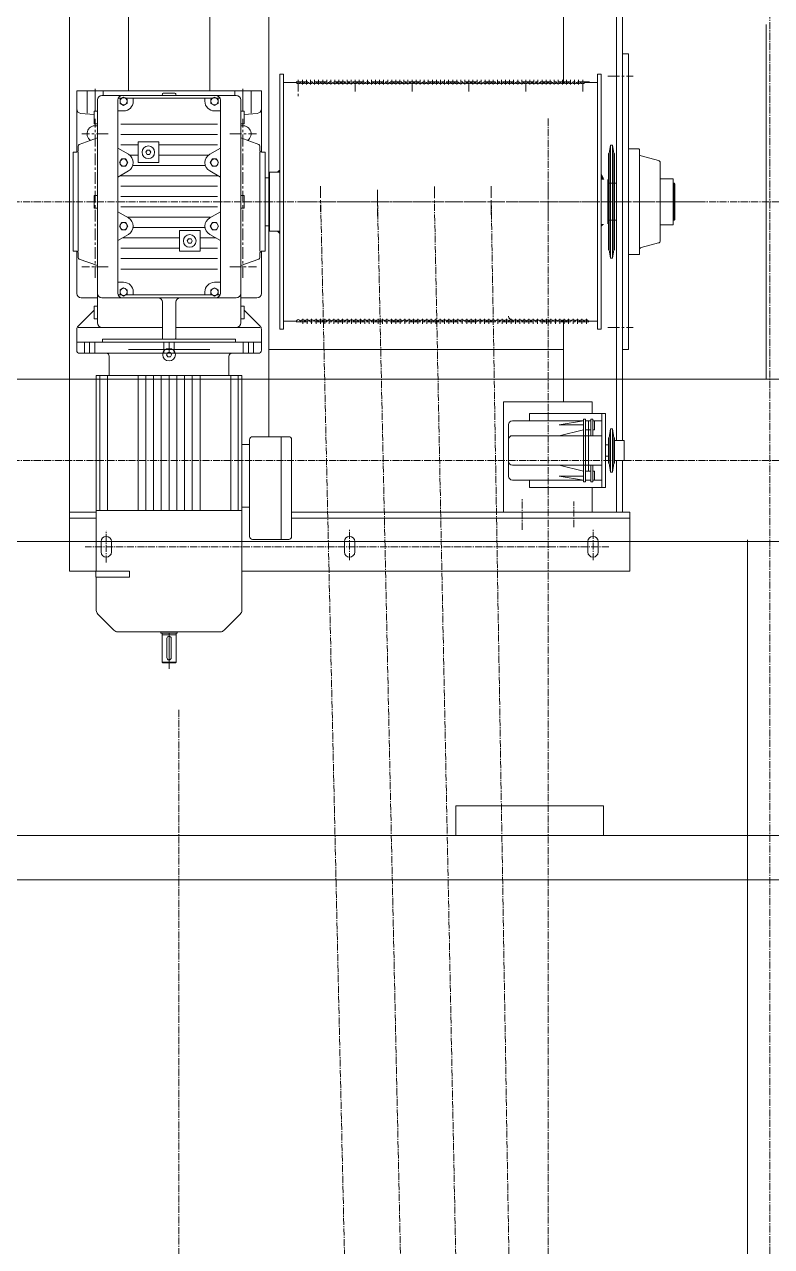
# Model space of a CAD drawing. Header units: millimetres. Extents: x 53635 to 142317, y 101101 to 147193.
# Drawn here: x 74607 to 75618, y 119995 to 121649 of the extents above; entities that cross this region are included whole.
import ezdxf

# ---------------------------------------------------------------- set-up
doc = ezdxf.new("R2010")
doc.units = ezdxf.units.MM
doc.header["$LTSCALE"] = 0.5
doc.header["$MEASUREMENT"] = 0
for name, pattern in [('AXES', [50.8, 31.75, -6.35, 6.35, -6.35]), ('AXES2', [28.575, 19.05, -3.175, 3.175, -3.175]), ('CONTINU', [0])]:
    doc.linetypes.add(name, pattern=pattern)
doc.layers.get('0').update_dxf_attribs({"lineweight": 0})
for name, color, linetype, lineweight in [('-AXE', 1, 'AXES2', 0), ('-fort', 7, 'Continuous', 0), ('ASHADE', 7, 'CONTINU', 0), ('AXE', 1, 'AXES2', 0), ('AXES', 1, 'AXES', 0), ('FIN', 1, 'Continuous', 0), ('FORT', 7, 'Continuous', 0)]:
    doc.layers.add(name, color=color, linetype=linetype, lineweight=lineweight)

msp = doc.modelspace()

# ---------------------------------------------------------------- linework, layer by layer
at = {"layer": '-AXE'}
for p, q in [((75615.9, 121723.73), (75615.9, 105730.21)), ((70604.5, 121409.09), (77418.31, 121409.09)), ((70604.5, 121059.09), (77418.31, 121059.09))]:
    msp.add_line(p, q, dxfattribs=at)
at = {"layer": '-fort'}
for p, q in [((75610.9, 121649.09), (75610.9, 121169.09)), ((70960.9, 121169.09), (77070.89, 121169.09)), ((70960.9, 120949.09), (77070.89, 120949.09)), ((75585.9, 120951.59), (75585.9, 119946.59)), ((70815.89, 120551.59), (77215.89, 120551.59)), ((70815.89, 120491.59), (77215.89, 120491.59))]:
    msp.add_line(p, q, dxfattribs=at)
for p, q in [((75424.64, 121609.09), (75424.64, 121209.09)), ((74952.64, 121409.09), (74952.64, 121581.59)), ((74957.64, 121409.09), (74957.64, 121581.59)), ((75382.64, 121409.09), (75382.64, 121581.59)), ((75387.64, 121409.09), (75387.64, 121581.59)), ((74677.64, 121559.09), (74677.64, 121534.67)), ((74677.64, 121559.09), (74802.64, 121559.09)), ((74677.64, 121559.09), (74677.64, 121476.09)), ((74691.64, 121559.09), (74691.64, 121529.09)), ((74702.64, 121562.09), (74702.64, 121531.59)), ((74713.64, 121559.09), (74713.64, 121553.09)), ((74794.64, 121556.09), (74802.64, 121556.09)), ((74802.64, 121559.09), (74927.64, 121559.09)), ((74802.64, 121556.09), (74810.64, 121556.09)), ((74891.64, 121559.09), (74891.64, 121553.09)), ((74902.64, 121562.09), (74902.64, 121531.59)), ((74913.64, 121559.09), (74913.64, 121529.09)), ((74927.64, 121559.09), (74927.64, 121534.67)), ((74927.64, 121559.09), (74927.64, 121476.09)), ((74957.64, 121570.59), (74975.08, 121570.59)), ((74980.21, 121570.59), (74980.58, 121570.59)), ((74985.71, 121570.59), (74986.08, 121570.59)), ((74991.21, 121570.59), (74991.58, 121570.59)), ((74996.71, 121570.59), (74997.08, 121570.59)), ((75002.21, 121570.59), (75002.58, 121570.59)), ((75007.71, 121570.59), (75008.08, 121570.59)), ((75013.21, 121570.59), (75013.58, 121570.59)), ((75018.71, 121570.59), (75019.08, 121570.59)), ((75024.21, 121570.59), (75024.58, 121570.59)), ((75029.71, 121570.59), (75030.08, 121570.59)), ((75035.21, 121570.59), (75035.58, 121570.59)), ((75040.71, 121570.59), (75041.08, 121570.59)), ((75046.21, 121570.59), (75046.58, 121570.59)), ((75051.71, 121570.59), (75052.08, 121570.59)), ((75057.21, 121570.59), (75057.58, 121570.59)), ((75062.71, 121570.59), (75063.08, 121570.59)), ((75068.21, 121570.59), (75068.58, 121570.59)), ((75073.71, 121570.59), (75074.08, 121570.59)), ((75079.21, 121570.59), (75079.58, 121570.59)), ((75084.71, 121570.59), (75085.08, 121570.59)), ((75090.21, 121570.59), (75090.58, 121570.59)), ((75095.71, 121570.59), (75096.08, 121570.59)), ((75101.21, 121570.59), (75101.58, 121570.59)), ((75106.71, 121570.59), (75107.08, 121570.59)), ((75112.21, 121570.59), (75112.58, 121570.59)), ((75117.71, 121570.59), (75118.08, 121570.59)), ((75123.21, 121570.59), (75123.58, 121570.59)), ((75128.71, 121570.59), (75129.08, 121570.59)), ((75134.21, 121570.59), (75134.58, 121570.59)), ((75139.71, 121570.59), (75140.08, 121570.59)), ((75145.21, 121570.59), (75145.58, 121570.59)), ((75150.71, 121570.59), (75151.08, 121570.59)), ((75156.21, 121570.59), (75156.58, 121570.59)), ((75161.71, 121570.59), (75162.08, 121570.59)), ((75167.21, 121570.59), (75167.58, 121570.59)), ((75172.71, 121570.59), (75173.08, 121570.59)), ((75178.21, 121570.59), (75178.58, 121570.59)), ((75183.71, 121570.59), (75184.08, 121570.59)), ((75189.21, 121570.59), (75189.58, 121570.59)), ((75194.71, 121570.59), (75195.08, 121570.59)), ((75200.21, 121570.59), (75200.58, 121570.59)), ((75205.71, 121570.59), (75206.08, 121570.59)), ((75211.21, 121570.59), (75211.58, 121570.59)), ((75216.71, 121570.59), (75217.08, 121570.59)), ((75222.21, 121570.59), (75222.58, 121570.59)), ((75227.71, 121570.59), (75228.08, 121570.59)), ((75233.21, 121570.59), (75233.58, 121570.59)), ((75238.71, 121570.59), (75239.08, 121570.59)), ((75244.21, 121570.59), (75244.58, 121570.59)), ((75249.71, 121570.59), (75250.08, 121570.59)), ((75255.21, 121570.59), (75255.58, 121570.59)), ((75260.71, 121570.59), (75261.08, 121570.59)), ((75266.21, 121570.59), (75266.58, 121570.59)), ((75271.71, 121570.59), (75272.08, 121570.59)), ((75277.21, 121570.59), (75277.58, 121570.59)), ((75282.71, 121570.59), (75283.08, 121570.59)), ((75288.21, 121570.59), (75288.58, 121570.59)), ((75293.71, 121570.59), (75294.08, 121570.59)), ((75299.21, 121570.59), (75299.58, 121570.59)), ((75304.71, 121570.59), (75305.08, 121570.59)), ((75310.21, 121570.59), (75310.58, 121570.59)), ((75315.71, 121570.59), (75316.08, 121570.59)), ((75321.21, 121570.59), (75321.58, 121570.59)), ((75326.71, 121570.59), (75327.08, 121570.59)), ((75332.21, 121570.59), (75332.58, 121570.59)), ((75337.71, 121570.59), (75338.08, 121570.59)), ((75343.21, 121570.59), (75343.58, 121570.59)), ((75348.71, 121570.59), (75349.08, 121570.59)), ((75354.21, 121570.59), (75354.58, 121570.59)), ((75359.71, 121570.59), (75360.08, 121570.59)), ((75365.21, 121570.59), (75382.64, 121570.59)), ((74705.64, 121547.09), (74705.64, 121531.59)), ((74711.64, 121553.09), (74739.64, 121553.09)), ((74733.14, 121546.59), (74733.14, 121481.69)), ((74734.44, 121549.09), (74738.27, 121549.09)), ((74741.14, 121550.79), (74736.24, 121547.89)), ((74736.24, 121547.89), (74736.24, 121542.29)), ((74736.24, 121542.29), (74741.14, 121539.49)), ((74739.64, 121553.09), (74865.64, 121553.09)), ((74739.64, 121553.09), (74792.64, 121553.09)), ((74741.14, 121550.79), (74746.04, 121547.89)), ((74746.04, 121542.29), (74741.14, 121539.49)), ((74744.02, 121549.09), (74861.34, 121549.09)), ((74746.04, 121547.89), (74746.04, 121542.29)), ((74754.14, 121549.09), (74754.14, 121545.09)), ((74793.64, 121555.09), (74793.64, 121554.09)), ((74811.64, 121555.09), (74811.64, 121554.09)), ((74812.64, 121553.09), (74865.64, 121553.09)), ((74851.14, 121549.09), (74851.14, 121545.09)), ((74864.14, 121550.69), (74859.24, 121547.89)), ((74859.24, 121547.89), (74859.24, 121542.29)), ((74859.24, 121542.29), (74864.14, 121539.39)), ((74864.14, 121550.69), (74869.04, 121547.89)), ((74869.04, 121542.29), (74864.14, 121539.39)), ((74865.64, 121553.09), (74893.64, 121553.09)), ((74866.94, 121549.09), (74870.84, 121549.09)), ((74869.04, 121547.89), (74869.04, 121542.29)), ((74872.14, 121546.59), (74872.14, 121481.69)), ((74899.64, 121547.09), (74899.64, 121285.09)), ((74683.22, 121528.69), (74701.14, 121527.41)), ((74701.14, 121531.59), (74705.64, 121531.59)), ((74701.14, 121514.59), (74701.14, 121531.59)), ((74705.64, 121531.59), (74705.64, 121514.59)), ((74733.14, 121532.09), (74741.14, 121532.09)), ((74864.14, 121532.09), (74872.14, 121532.09)), ((74899.64, 121531.59), (74904.14, 121531.59)), ((74899.64, 121514.59), (74899.64, 121531.59)), ((74899.64, 121527.09), (74899.64, 121527.09)), ((74904.14, 121531.59), (74904.14, 121514.59)), ((74922.07, 121528.69), (74904.14, 121527.41)), ((74705.64, 121514.59), (74701.14, 121514.59)), ((74705.64, 121514.59), (74705.64, 121417.59)), ((74737.14, 121514.09), (74868.14, 121514.09)), ((74904.14, 121514.59), (74899.64, 121514.59)), ((74705.64, 121495.55), (74680.96, 121486.56)), ((74737.14, 121500.09), (74868.14, 121500.09)), ((74760.64, 121490.09), (74788.64, 121490.09)), ((74760.64, 121490.09), (74760.64, 121462.09)), ((74788.64, 121490.09), (74788.64, 121462.09)), ((74899.64, 121495.55), (74924.33, 121486.56)), ((74672.64, 121476.09), (74677.64, 121476.09)), ((74672.64, 121476.09), (74672.64, 121409.09)), ((74679.64, 121484.68), (74679.64, 121478.09)), ((74679.64, 121476.09), (74679.64, 121342.09)), ((74733.14, 121481.69), (74733.14, 121442.49)), ((74733.14, 121481.69), (74747.64, 121473.39)), ((74733.14, 121481.69), (74733.14, 121442.49)), ((74737.14, 121486.09), (74760.64, 121486.09)), ((74771.18, 121476.09), (74772.91, 121479.09)), ((74772.91, 121473.09), (74771.18, 121476.09)), ((74772.91, 121479.09), (74776.38, 121479.09)), ((74776.38, 121473.09), (74772.91, 121473.09)), ((74776.38, 121479.09), (74778.11, 121476.09)), ((74778.11, 121476.09), (74776.38, 121473.09)), ((74788.64, 121486.09), (74868.14, 121486.09)), ((74872.14, 121481.69), (74857.64, 121473.39)), ((74872.14, 121481.69), (74872.14, 121442.49)), ((74925.64, 121484.68), (74925.64, 121478.09)), ((74925.64, 121476.09), (74925.64, 121342.09)), ((74927.64, 121476.09), (74932.64, 121476.09)), ((74932.64, 121476.09), (74932.64, 121409.09)), ((75438.64, 121480.59), (75424.64, 121480.59)), ((75439.64, 121479.59), (75439.64, 121409.09)), ((74738.34, 121466.99), (74735.44, 121462.09)), ((74735.44, 121462.09), (74738.34, 121457.19)), ((74738.34, 121466.99), (74743.94, 121466.99)), ((74738.34, 121457.19), (74743.94, 121457.19)), ((74743.94, 121466.99), (74746.74, 121462.09)), ((74746.74, 121462.09), (74743.94, 121457.19)), ((74749.45, 121472.09), (74760.64, 121472.09)), ((74753.51, 121458.09), (74851.77, 121458.09)), ((74760.64, 121462.09), (74788.64, 121462.09)), ((74788.64, 121472.09), (74855.84, 121472.09)), ((74861.34, 121466.99), (74858.44, 121462.09)), ((74858.44, 121462.09), (74861.34, 121457.19)), ((74861.34, 121466.99), (74866.94, 121466.99)), ((74861.34, 121457.19), (74866.94, 121457.19)), ((74866.94, 121466.99), (74869.74, 121462.09)), ((74869.74, 121462.09), (74866.94, 121457.19)), ((75465.42, 121464.88), (75441.87, 121471.19)), ((75467.64, 121461.98), (75467.64, 121409.09)), ((74747.64, 121450.79), (74733.14, 121442.49)), ((74733.14, 121442.49), (74733.14, 121395.69)), ((74737.14, 121444.09), (74868.14, 121444.09)), ((74857.64, 121450.79), (74872.14, 121442.49)), ((74872.14, 121442.49), (74872.14, 121395.69)), ((74937.64, 121441.59), (74932.64, 121441.59)), ((74932.64, 121441.59), (74932.64, 121441.59)), ((74937.64, 121448.09), (74938.64, 121449.09)), ((74937.64, 121448.09), (74937.64, 121370.09)), ((74937.64, 121441.59), (74937.64, 121376.59)), ((74952.64, 121449.09), (74938.64, 121449.09)), ((74938.64, 121449.09), (74938.64, 121369.09)), ((75485.24, 121440.34), (75467.64, 121440.34)), ((75485.24, 121440.34), (75485.24, 121377.84)), ((74737.14, 121430.09), (74868.14, 121430.09)), ((74937.64, 121439.09), (74937.64, 121379.09)), ((75396.64, 121439.09), (75397.64, 121438.09)), ((75396.64, 121439.09), (75396.64, 121379.09)), ((75408.64, 121434.09), (75397.64, 121434.09)), ((75486.64, 121434.09), (75485.24, 121434.09)), ((75487.64, 121433.09), (75486.64, 121434.09)), ((75486.64, 121434.09), (75486.64, 121384.09)), ((75487.64, 121433.09), (75487.64, 121385.09)), ((74672.64, 121409.09), (74672.64, 121342.09)), ((74701.14, 121417.59), (74705.64, 121417.59)), ((74701.14, 121400.59), (74701.14, 121417.59)), ((74705.64, 121417.59), (74705.64, 121400.59)), ((74737.14, 121416.09), (74868.14, 121416.09)), ((74737.14, 121416.09), (74868.14, 121416.09)), ((74899.64, 121417.59), (74904.14, 121417.59)), ((74899.64, 121400.59), (74899.64, 121417.59)), ((74904.14, 121417.59), (74904.14, 121400.59)), ((74932.64, 121409.09), (74932.64, 121342.09)), ((74952.64, 121236.59), (74952.64, 121409.09)), ((74957.64, 121409.09), (74957.64, 121236.59)), ((75382.64, 121409.09), (75382.64, 121236.59)), ((75387.64, 121236.59), (75387.64, 121409.09)), ((75439.64, 121338.59), (75439.64, 121409.09)), ((75467.64, 121409.09), (75467.64, 121356.16)), ((74705.64, 121400.59), (74701.14, 121400.59)), ((74705.64, 121400.59), (74705.64, 121285.09)), ((74705.64, 121400.59), (74705.64, 121285.09)), ((74733.14, 121395.69), (74733.14, 121356.49)), ((74733.14, 121395.69), (74747.64, 121387.39)), ((74733.14, 121395.69), (74733.14, 121356.49)), ((74737.14, 121402.09), (74868.14, 121402.09)), ((74872.14, 121395.69), (74857.64, 121387.39)), ((74872.14, 121395.69), (74872.14, 121356.49)), ((74904.14, 121400.59), (74899.64, 121400.59)), ((74738.34, 121380.99), (74735.44, 121376.09)), ((74735.44, 121376.09), (74738.34, 121371.19)), ((74738.34, 121380.99), (74743.94, 121380.99)), ((74743.94, 121380.99), (74746.74, 121376.09)), ((74746.74, 121376.09), (74743.94, 121371.19)), ((74746.42, 121388.09), (74858.87, 121388.09)), ((74753.99, 121374.09), (74851.3, 121374.09)), ((74861.34, 121380.99), (74858.44, 121376.09)), ((74858.44, 121376.09), (74861.34, 121371.19)), ((74861.34, 121380.99), (74866.94, 121380.99)), ((74866.94, 121380.99), (74869.74, 121376.09)), ((74869.74, 121376.09), (74866.94, 121371.19)), ((74937.64, 121376.59), (74932.64, 121376.59)), ((74932.64, 121376.59), (74932.64, 121376.59)), ((75397.64, 121380.09), (75396.64, 121379.09)), ((75408.64, 121384.09), (75397.64, 121384.09)), ((75485.24, 121377.84), (75467.64, 121377.84)), ((75486.64, 121384.09), (75485.24, 121384.09)), ((75487.64, 121385.09), (75486.64, 121384.09)), ((74747.64, 121364.79), (74733.14, 121356.49)), ((74738.34, 121371.19), (74743.94, 121371.19)), ((74739.43, 121360.09), (74816.64, 121360.09)), ((74816.64, 121370.09), (74844.64, 121370.09)), ((74816.64, 121370.09), (74816.64, 121342.09)), ((74827.18, 121356.09), (74828.91, 121359.09)), ((74828.91, 121359.09), (74832.38, 121359.09)), ((74832.38, 121359.09), (74834.11, 121356.09)), ((74844.64, 121370.09), (74844.64, 121342.09)), ((74844.64, 121360.09), (74865.85, 121360.09)), ((74857.64, 121364.79), (74872.14, 121356.49)), ((74861.34, 121371.19), (74866.94, 121371.19)), ((74937.64, 121370.09), (74938.64, 121369.09)), ((74952.64, 121369.09), (74938.64, 121369.09)), ((74672.64, 121342.09), (74677.64, 121342.09)), ((74677.64, 121342.09), (74677.64, 121285.09)), ((74733.14, 121356.49), (74733.14, 121285.59)), ((74737.14, 121346.09), (74816.64, 121346.09)), ((74816.64, 121342.09), (74844.64, 121342.09)), ((74828.91, 121353.09), (74827.18, 121356.09)), ((74832.38, 121353.09), (74828.91, 121353.09)), ((74834.11, 121356.09), (74832.38, 121353.09)), ((74844.64, 121346.09), (74868.14, 121346.09)), ((74872.14, 121356.49), (74872.14, 121285.59)), ((74927.64, 121342.09), (74932.64, 121342.09)), ((74927.64, 121342.09), (74927.64, 121285.09)), ((75465.42, 121353.29), (75441.87, 121346.98)), ((74679.64, 121340.09), (74679.64, 121333.49)), ((74680.96, 121331.61), (74705.64, 121322.62)), ((74737.14, 121332.09), (74868.14, 121332.09)), ((74924.33, 121331.61), (74899.64, 121322.62)), ((74925.64, 121340.09), (74925.64, 121333.49)), ((75438.64, 121337.59), (75424.64, 121337.59)), ((74737.14, 121318.09), (74868.14, 121318.09)), ((74733.14, 121300.09), (74741.14, 121300.09)), ((74741.14, 121292.69), (74736.24, 121289.89)), ((74741.14, 121292.69), (74746.04, 121289.89)), ((74864.14, 121292.69), (74859.24, 121289.89)), ((74864.14, 121300.09), (74872.14, 121300.09)), ((74864.14, 121292.69), (74869.04, 121289.89)), ((74683.64, 121279.09), (74705.64, 121279.09)), ((74705.64, 121285.09), (74705.64, 121267.59)), ((74705.64, 121279.09), (74705.64, 121267.59)), ((74711.64, 121279.09), (74739.64, 121279.09)), ((74734.44, 121283.09), (74738.27, 121283.09)), ((74736.24, 121289.89), (74736.24, 121284.29)), ((74736.24, 121284.29), (74741.14, 121281.39)), ((74739.64, 121279.09), (74865.64, 121279.09)), ((74746.04, 121284.29), (74741.14, 121281.39)), ((74744.02, 121283.09), (74861.27, 121283.09)), ((74746.04, 121289.89), (74746.04, 121284.29)), ((74754.14, 121287.09), (74754.14, 121283.09)), ((74851.14, 121287.09), (74851.14, 121283.09)), ((74859.24, 121289.89), (74859.24, 121284.29)), ((74859.24, 121284.29), (74864.14, 121281.39)), ((74869.04, 121284.29), (74864.14, 121281.39)), ((74865.64, 121279.09), (74893.64, 121279.09)), ((74867.02, 121283.09), (74870.84, 121283.09)), ((74869.04, 121289.89), (74869.04, 121284.29)), ((74899.64, 121285.09), (74899.64, 121245.09)), ((74899.64, 121279.09), (74921.64, 121279.09)), ((74899.64, 121279.09), (74899.64, 121267.09)), ((74701.14, 121262.59), (74679.4, 121240.84)), ((74701.14, 121267.59), (74705.64, 121267.59)), ((74701.14, 121250.59), (74701.14, 121267.59)), ((74705.64, 121267.59), (74705.64, 121250.59)), ((74793.64, 121273.09), (74793.64, 121224.09)), ((74811.64, 121273.09), (74811.64, 121224.09)), ((74899.64, 121267.59), (74904.14, 121267.59)), ((74899.64, 121250.59), (74899.64, 121267.59)), ((74899.64, 121267.09), (74899.64, 121267.08)), ((74904.14, 121267.59), (74904.14, 121250.59)), ((74904.14, 121262.58), (74925.89, 121240.84)), ((74705.64, 121250.59), (74701.14, 121250.59)), ((74705.64, 121250.59), (74705.64, 121245.09)), ((74904.14, 121250.59), (74899.64, 121250.59)), ((74957.64, 121247.59), (74974.82, 121247.59)), ((74980.47, 121247.59), (74980.82, 121247.59)), ((74986.47, 121247.59), (74986.82, 121247.59)), ((74992.47, 121247.59), (74992.82, 121247.59)), ((74998.47, 121247.59), (74998.82, 121247.59)), ((75004.47, 121247.59), (75004.82, 121247.59)), ((75010.47, 121247.59), (75010.82, 121247.59)), ((75016.47, 121247.59), (75016.82, 121247.59)), ((75022.47, 121247.59), (75022.82, 121247.59)), ((75028.47, 121247.59), (75028.82, 121247.59)), ((75034.47, 121247.59), (75034.82, 121247.59)), ((75040.47, 121247.59), (75040.82, 121247.59)), ((75046.47, 121247.59), (75046.82, 121247.59)), ((75052.47, 121247.59), (75052.82, 121247.59)), ((75058.47, 121247.59), (75058.82, 121247.59)), ((75064.47, 121247.59), (75064.82, 121247.59)), ((75070.47, 121247.59), (75070.82, 121247.59)), ((75076.47, 121247.59), (75076.82, 121247.59)), ((75082.47, 121247.59), (75082.82, 121247.59)), ((75088.47, 121247.59), (75088.82, 121247.59)), ((75094.47, 121247.59), (75094.82, 121247.59)), ((75100.47, 121247.59), (75100.82, 121247.59)), ((75106.47, 121247.59), (75106.82, 121247.59)), ((75112.47, 121247.59), (75112.82, 121247.59)), ((75118.47, 121247.59), (75118.82, 121247.59)), ((75124.47, 121247.59), (75124.82, 121247.59)), ((75130.47, 121247.59), (75130.82, 121247.59)), ((75136.47, 121247.59), (75136.82, 121247.59)), ((75142.47, 121247.59), (75142.82, 121247.59)), ((75148.47, 121247.59), (75148.82, 121247.59)), ((75154.47, 121247.59), (75154.82, 121247.59)), ((75160.47, 121247.59), (75160.82, 121247.59)), ((75166.47, 121247.59), (75166.82, 121247.59)), ((75172.47, 121247.59), (75172.82, 121247.59)), ((75178.47, 121247.59), (75178.82, 121247.59)), ((75184.47, 121247.59), (75184.82, 121247.59)), ((75190.47, 121247.59), (75190.82, 121247.59)), ((75196.47, 121247.59), (75196.82, 121247.59)), ((75202.47, 121247.59), (75202.82, 121247.59)), ((75208.47, 121247.59), (75208.82, 121247.59)), ((75214.47, 121247.59), (75214.82, 121247.59)), ((75220.47, 121247.59), (75220.82, 121247.59)), ((75226.47, 121247.59), (75226.82, 121247.59)), ((75232.47, 121247.59), (75232.82, 121247.59)), ((75238.47, 121247.59), (75238.82, 121247.59)), ((75244.47, 121247.59), (75244.82, 121247.59)), ((75250.47, 121247.59), (75250.82, 121247.59)), ((75256.47, 121247.59), (75256.82, 121247.59)), ((75262.47, 121247.59), (75262.82, 121247.59)), ((75268.47, 121247.59), (75268.82, 121247.59)), ((75274.47, 121247.59), (75274.82, 121247.59)), ((75280.47, 121247.59), (75280.82, 121247.59)), ((75286.47, 121247.59), (75286.82, 121247.59)), ((75292.47, 121247.59), (75292.82, 121247.59)), ((75298.47, 121247.59), (75298.82, 121247.59)), ((75304.47, 121247.59), (75304.82, 121247.59)), ((75310.47, 121247.59), (75310.82, 121247.59)), ((75316.47, 121247.59), (75316.82, 121247.59)), ((75322.47, 121247.59), (75322.82, 121247.59)), ((75328.47, 121247.59), (75328.82, 121247.59)), ((75334.47, 121247.59), (75334.82, 121247.59)), ((75340.47, 121247.59), (75340.82, 121247.59)), ((75346.47, 121247.59), (75346.82, 121247.59)), ((75352.47, 121247.59), (75352.82, 121247.59)), ((75358.47, 121247.59), (75358.82, 121247.59)), ((75364.47, 121247.59), (75364.82, 121247.59)), ((75370.47, 121247.59), (75382.64, 121247.59)), ((74677.64, 121236.6), (74677.64, 121219.09)), ((74679.64, 121239.09), (74793.64, 121239.09)), ((74711.64, 121239.09), (74793.64, 121239.09)), ((74793.64, 121239.09), (74793.64, 121239.09)), ((74793.64, 121239.09), (74793.64, 121239.09)), ((74811.64, 121239.09), (74925.64, 121239.09)), ((74811.64, 121239.09), (74893.64, 121239.09)), ((74927.64, 121236.6), (74927.64, 121219.09)), ((74677.64, 121219.09), (74677.64, 121208.09)), ((74677.64, 121219.09), (74712.64, 121219.09)), ((74677.64, 121219.09), (74712.64, 121219.09)), ((74688.14, 121219.09), (74688.14, 121204.09)), ((74695.14, 121219.09), (74695.14, 121204.09)), ((74702.14, 121219.09), (74702.14, 121204.09)), ((74712.64, 121223.09), (74712.64, 121219.09)), ((74712.64, 121223.09), (74892.64, 121223.09)), ((74712.64, 121219.09), (74892.64, 121219.09)), ((74712.64, 121219.09), (74892.64, 121219.09)), ((74795.64, 121219.09), (74795.64, 121204.09)), ((74795.64, 121219.09), (74795.64, 121204.09)), ((74795.64, 121219.09), (74795.64, 121204.09)), ((74795.64, 121219.09), (74795.64, 121204.09)), ((74802.64, 121219.09), (74802.64, 121204.09)), ((74802.64, 121219.09), (74802.64, 121204.09)), ((74802.64, 121219.09), (74802.64, 121204.09)), ((74809.64, 121219.09), (74809.64, 121204.09)), ((74809.64, 121219.09), (74809.64, 121204.09)), ((74809.64, 121219.09), (74809.64, 121204.09)), ((74809.64, 121219.09), (74809.64, 121204.09)), ((74892.64, 121223.09), (74892.64, 121219.09)), ((74892.64, 121219.09), (74927.64, 121219.09)), ((74892.64, 121219.09), (74927.64, 121219.09)), ((74903.14, 121219.09), (74903.14, 121204.09)), ((74910.14, 121219.09), (74910.14, 121204.09)), ((74917.14, 121219.09), (74917.14, 121204.09)), ((74927.64, 121219.09), (74927.64, 121208.09)), ((74927.64, 121219.09), (74927.64, 121219.09)), ((74927.64, 121219.09), (74927.64, 121219.09)), ((74681.64, 121204.09), (74717.64, 121204.09)), ((74717.64, 121204.09), (74887.64, 121204.09)), ((74721.64, 121200.09), (74721.64, 121174.09)), ((74800.91, 121205.09), (74799.18, 121202.09)), ((74799.18, 121202.09), (74800.91, 121199.09)), ((74800.91, 121205.09), (74804.38, 121205.09)), ((74800.91, 121199.09), (74804.38, 121199.09)), ((74804.38, 121205.09), (74806.11, 121202.09)), ((74806.11, 121202.09), (74804.38, 121199.09)), ((74883.64, 121200.09), (74883.64, 121174.09)), ((74887.64, 121204.09), (74923.64, 121204.09)), ((74704.14, 121174.09), (74901.14, 121174.09)), ((74704.14, 121174.09), (74704.14, 120991.09)), ((74709.14, 121174.09), (74709.14, 120991.09)), ((74719.14, 121174.09), (74719.14, 120991.09)), ((74721.64, 121174.09), (74883.64, 121174.09)), ((74760.64, 121174.09), (74760.64, 120991.09)), ((74771.14, 121174.09), (74771.14, 120991.09)), ((74781.64, 121174.09), (74781.64, 120991.09)), ((74792.14, 121174.09), (74792.14, 120991.09)), ((74802.64, 121174.09), (74802.64, 120991.09)), ((74813.14, 121174.09), (74813.14, 120991.09)), ((74823.64, 121174.09), (74823.64, 120991.09)), ((74834.14, 121174.09), (74834.14, 120991.09)), ((74844.64, 121174.09), (74844.64, 120991.09)), ((74886.14, 121174.09), (74886.14, 120991.09)), ((74896.14, 121174.09), (74896.14, 120991.09)), ((74901.14, 121174.09), (74901.14, 120991.09)), ((74911.64, 121080.59), (74901.14, 121080.59)), ((74901.14, 121080.59), (74901.14, 120995.59)), ((74911.64, 121087.09), (74911.64, 120956.09)), ((74911.64, 121080.59), (74911.64, 120995.59)), ((74964.64, 121091.09), (74915.64, 121091.09)), ((74954.64, 121091.09), (74954.64, 120952.09)), ((74968.64, 121087.09), (74968.64, 120956.09)), ((74901.14, 120995.59), (74901.14, 120991.09)), ((74911.64, 120995.59), (74901.14, 120995.59)), ((74704.14, 120991.09), (74704.14, 120909.09)), ((74704.14, 120991.09), (74802.64, 120991.09)), ((74709.14, 120991.09), (74709.14, 120991.09)), ((74719.14, 120991.09), (74719.14, 120991.09)), ((74760.64, 120991.09), (74760.64, 120991.09)), ((74771.14, 120991.09), (74771.14, 120991.09)), ((74781.64, 120991.09), (74781.64, 120991.09)), ((74792.14, 120991.09), (74792.14, 120991.09)), ((74802.64, 120991.09), (74901.14, 120991.09)), ((74813.14, 120991.09), (74813.14, 120991.09)), ((74823.64, 120991.09), (74823.64, 120991.09)), ((74834.14, 120991.09), (74834.14, 120991.09)), ((74844.64, 120991.09), (74844.64, 120991.09)), ((74886.14, 120991.09), (74886.14, 120991.09)), ((74896.14, 120991.09), (74896.14, 120991.09)), ((74901.14, 120991.09), (74901.14, 120855.98)), ((74901.14, 120991.09), (74901.14, 120991.09)), ((74901.14, 120991.09), (74901.14, 120991.09)), ((74964.64, 120952.09), (74915.64, 120952.09)), ((74703.52, 120909.09), (74703.52, 120901.09)), ((74703.52, 120909.09), (74749, 120909.09)), ((74703.52, 120901.09), (74749, 120901.09)), ((74704.14, 120901.09), (74704.14, 120855.98)), ((74749, 120909.09), (74749, 120901.09)), ((74706.19, 120851.03), (74728.09, 120829.14)), ((74899.09, 120851.03), (74877.19, 120829.14)), ((74733.04, 120827.09), (74802.64, 120827.09)), ((74791.64, 120827.09), (74813.64, 120827.09)), ((74791.64, 120827.09), (74791.64, 120825.09)), ((74791.64, 120825.09), (74813.64, 120825.09)), ((74793.14, 120825.09), (74812.14, 120825.09)), ((74793.14, 120825.09), (74793.14, 120786.09)), ((74793.14, 120823.09), (74812.14, 120823.09)), ((74799.64, 120818.09), (74799.64, 120792.09)), ((74802.64, 120827.09), (74872.24, 120827.09)), ((74802.64, 120825.09), (74802.64, 120777.09)), ((74805.64, 120818.09), (74805.64, 120792.09)), ((74812.14, 120825.09), (74812.14, 120786.09)), ((74813.64, 120827.09), (74813.64, 120825.09)), ((74793.14, 120786.09), (74812.14, 120786.09)), ((74793.14, 120786.09), (74794.14, 120785.09)), ((74794.14, 120785.09), (74811.14, 120785.09)), ((74812.14, 120786.09), (74811.14, 120785.09)), ((75191.39, 120591.59), (75190.89, 120591.09)), ((75190.89, 120591.09), (75190.89, 120552.09)), ((75191.39, 120591.59), (75390.39, 120591.59)), ((75390.89, 120591.09), (75390.39, 120591.59)), ((75390.89, 120591.09), (75390.89, 120552.09)), ((75190.89, 120552.09), (75191.39, 120551.59)), ((75191.39, 120551.59), (75390.39, 120551.59)), ((75390.39, 120551.59), (75390.89, 120552.09))]:
    msp.add_line(p, q)
for centre, radius in [((74741.14, 121545.09), 4.89), ((74864.14, 121545.09), 4.89), ((74774.64, 121476.09), 8.5), ((74741.14, 121462.09), 4.89), ((74864.14, 121462.09), 4.89), ((74741.14, 121376.09), 4.89), ((74864.14, 121376.09), 4.89), ((74830.64, 121356.09), 8.5), ((74741.14, 121287.09), 4.89), ((74864.14, 121287.09), 4.89), ((74802.64, 121202.09), 8.5)]:
    msp.add_circle(centre, radius)
for centre, radius, start, end in [((74794.64, 121555.09), 1, 90, 180), ((74810.64, 121555.09), 1, 0, 90), ((74711.64, 121547.09), 6, 90, 180), ((74739.64, 121546.59), 6.5, 90, 180), ((74741.14, 121545.09), 13, -90, 0), ((74792.64, 121554.09), 1, -90, 0), ((74812.64, 121554.09), 1, 180, 270), ((74864.14, 121545.09), 13, 180, 270), ((74865.64, 121546.59), 6.5, 0, 90), ((74893.64, 121547.09), 6, 0, 90), ((74683.64, 121534.67), 6, 180, 265.91), ((74921.64, 121534.67), 6, -85.91, 0), ((74702.64, 121501.09), 11, 74.17, 234.5), ((74902.64, 121501.09), 11, -54.49, 105.84), ((74677.64, 121478.09), 2, -90, 0), ((74681.64, 121484.68), 2, 110, 180), ((74741.14, 121462.09), 13, -60, 60), ((74864.14, 121462.09), 13, 120, 240), ((74923.64, 121484.68), 2, 0, 70), ((74927.64, 121478.09), 2, 180, 270), ((75438.64, 121479.59), 1, 0, 90.00007), ((75442.64, 121474.09), 3, 180, 255.00007), ((75464.64, 121461.98), 3, 0, 75.00007), ((74741.14, 121376.09), 13, -60, 60), ((74864.14, 121376.09), 13, 120, 240), ((74677.64, 121340.09), 2, 0, 90), ((74927.64, 121340.09), 2, 90, 180), ((75442.64, 121344.08), 3, 105.00007, 180.00015), ((75464.64, 121356.19), 3, -74.99993, 0.00015), ((74681.64, 121333.49), 2, 180, 250), ((74923.64, 121333.49), 2, -70, 0), ((75438.64, 121338.59), 1, -89.99993, 0.00015), ((74741.14, 121287.09), 13, 0, 90), ((74864.14, 121287.09), 13, 90, 180), ((74683.64, 121285.09), 6, 180, 270), ((74711.64, 121285.09), 6, 180, 270), ((74739.64, 121285.59), 6.5, 180, 270), ((74787.64, 121273.09), 6, 0, 90), ((74817.64, 121273.09), 6, 90, 180), ((74865.64, 121285.59), 6.5, -90, 0), ((74893.64, 121285.09), 6, -90, 0), ((74921.64, 121285.09), 6, -90, 0), ((74711.64, 121245.09), 6, 180, 270), ((74893.64, 121245.09), 6, -90, 0), ((74977.64, 121246.59), 3, 19.47122, 160.52878), ((74983.64, 121246.59), 3, 19.47122, 160.52878), ((74989.64, 121246.59), 3, 19.47122, 160.52878), ((74995.64, 121246.59), 3, 19.47122, 160.52878), ((75001.64, 121246.59), 3, 19.47122, 160.52878), ((75007.64, 121246.59), 3, 19.47122, 160.52878), ((75013.64, 121246.59), 3, 19.47122, 160.52878), ((75019.64, 121246.59), 3, 19.47122, 160.52878), ((75025.64, 121246.59), 3, 19.47122, 160.52878), ((75031.64, 121246.59), 3, 19.47122, 160.52878), ((75037.64, 121246.59), 3, 19.47122, 160.52878), ((75043.64, 121246.59), 3, 19.47122, 160.52878), ((75049.64, 121246.59), 3, 19.47122, 160.52878), ((75055.64, 121246.59), 3, 19.47122, 160.52878), ((75061.64, 121246.59), 3, 19.47122, 160.52878), ((75067.64, 121246.59), 3, 19.47122, 160.52878), ((75073.64, 121246.59), 3, 19.47122, 160.52878), ((75079.64, 121246.59), 3, 19.47122, 160.52878), ((75085.64, 121246.59), 3, 19.47122, 160.52878), ((75091.64, 121246.59), 3, 19.47122, 160.52878), ((75097.64, 121246.59), 3, 19.47122, 160.52878), ((75103.64, 121246.59), 3, 19.47122, 160.52878), ((75109.64, 121246.59), 3, 19.47122, 160.52878), ((75115.64, 121246.59), 3, 19.47122, 160.52878), ((75121.64, 121246.59), 3, 19.47122, 160.52878), ((75127.64, 121246.59), 3, 19.47122, 160.52878), ((75133.64, 121246.59), 3, 19.47122, 160.52878), ((75139.64, 121246.59), 3, 19.47122, 160.52878), ((75145.64, 121246.59), 3, 19.47122, 160.52878), ((75151.64, 121246.59), 3, 19.47122, 160.52878), ((75157.64, 121246.59), 3, 19.47122, 160.52878), ((75163.64, 121246.59), 3, 19.47122, 160.52878), ((75169.64, 121246.59), 3, 19.47122, 160.52878), ((75175.64, 121246.59), 3, 19.47122, 160.52878), ((75181.64, 121246.59), 3, 19.47122, 160.52878), ((75187.64, 121246.59), 3, 19.47122, 160.52878), ((75193.64, 121246.59), 3, 19.47122, 160.52878), ((75199.64, 121246.59), 3, 19.47122, 160.52878), ((75205.64, 121246.59), 3, 19.47122, 160.52878), ((75211.64, 121246.59), 3, 19.47122, 160.52878), ((75217.64, 121246.59), 3, 19.47122, 160.52878), ((75223.64, 121246.59), 3, 19.47122, 160.52878), ((75229.64, 121246.59), 3, 19.47122, 160.52878), ((75235.64, 121246.59), 3, 19.47122, 160.52878), ((75241.64, 121246.59), 3, 19.47122, 160.52878), ((75247.64, 121246.59), 3, 19.47122, 160.52878), ((75253.64, 121246.59), 3, 19.47122, 160.52878), ((75259.64, 121246.59), 3, 19.47122, 160.52878), ((75265.64, 121246.59), 3, 19.47122, 160.52878), ((75271.64, 121246.59), 3, 19.47122, 160.52878), ((75277.64, 121246.59), 3, 19.47122, 160.52878), ((75283.64, 121246.59), 3, 19.47122, 160.52878), ((75289.64, 121246.59), 3, 19.47122, 160.52878), ((75295.64, 121246.59), 3, 19.47122, 160.52878), ((75301.64, 121246.59), 3, 19.47122, 160.52878), ((75307.64, 121246.59), 3, 19.47122, 160.52878), ((75313.64, 121246.59), 3, 19.47122, 160.52878), ((75319.64, 121246.59), 3, 19.47122, 160.52878), ((75325.64, 121246.59), 3, 19.47122, 160.52878), ((75331.64, 121246.59), 3, 19.47122, 160.52878), ((75337.64, 121246.59), 3, 19.47122, 160.52878), ((75343.64, 121246.59), 3, 19.47122, 160.52878), ((75349.64, 121246.59), 3, 19.47122, 160.52878), ((75355.64, 121246.59), 3, 19.47122, 160.52878), ((75361.64, 121246.59), 3, 19.47122, 160.52878), ((75367.64, 121246.59), 3, 19.47122, 160.52878), ((74683.64, 121236.6), 6, 135, 180), ((74921.64, 121236.6), 6, 0, 45), ((74795.64, 121224.09), 2, 180, 210.01), ((74809.64, 121224.09), 2, -30, 0), ((74681.64, 121208.09), 4, 180, 270), ((74717.64, 121200.09), 4, 0, 90), ((74887.64, 121200.09), 4, 90, 180), ((74923.64, 121208.09), 4, -90, 0), ((74915.64, 121087.09), 4, 90, 180), ((74964.64, 121087.09), 4, 0, 90), ((74915.64, 120956.09), 4, 180, 270), ((74964.64, 120956.09), 4, -90, 0), ((74711.14, 120855.98), 7, 180, 225), ((74894.14, 120855.98), 7, -45, 0), ((74733.04, 120834.09), 7, -135, -90), ((74872.24, 120834.09), 7, -90, -45), ((74802.64, 120818.09), 3, 0, 180), ((74802.64, 120792.09), 3, 180, 360)]:
    msp.add_arc(centre, radius, start, end)
for points in [[(74952.64, 121449.09), (74952.64, 121453.09), (74948.27, 121449.09)], [(75387.64, 121439.09), (75387.64, 121448.09), (75392.02, 121439.09)], [(75387.64, 121379.09), (75387.64, 121375.09), (75392.02, 121379.09)], [(74952.64, 121369.09), (74952.64, 121365.09), (74948.27, 121369.09)]]:
    msp.add_solid(points)
at = {"layer": 'ASHADE', "ltscale": 2}
for p, q in [((74667.64, 121909.09), (74667.64, 120909.09)), ((74747.64, 121829.09), (74747.64, 121559.09)), ((74857.64, 121829.09), (74857.64, 121559.09)), ((74937.64, 121829.09), (74937.64, 121091.09)), ((75336.64, 121829.09), (75336.64, 121569.28)), ((75408.64, 121829.09), (75408.64, 121085.99)), ((75416.64, 121829.09), (75416.64, 121085.99)), ((75416.64, 121609.09), (75424.64, 121609.09)), ((75336.64, 121249.41), (75336.64, 121138.09)), ((74857.64, 121209.09), (74747.64, 121209.09)), ((75336.64, 121209.09), (74937.64, 121209.09)), ((75416.64, 121209.09), (75424.64, 121209.09)), ((74857.64, 121169.09), (74747.64, 121169.09)), ((75336.64, 121169.09), (74937.64, 121169.09)), ((75255.64, 120989.09), (75255.64, 121138.09)), ((75375.64, 121138.09), (75255.64, 121138.09)), ((75375.64, 121122.49), (75375.64, 121138.09)), ((75408.64, 121058.99), (75408.64, 120989.09)), ((75416.64, 121058.99), (75416.64, 120989.09)), ((75375.64, 120989.09), (75375.64, 121022.49)), ((74704.14, 120989.09), (74667.64, 120989.09)), ((74704.14, 120981.09), (74667.64, 120981.09)), ((75426.64, 120989.09), (74968.64, 120989.09)), ((75426.64, 120981.09), (74968.64, 120981.09)), ((75255.64, 120989.09), (75375.64, 120989.09)), ((75426.64, 120989.09), (75426.64, 120909.09)), ((74710.64, 120935.09), (74710.64, 120949.09)), ((74724.64, 120935.09), (74724.64, 120949.09)), ((75040.14, 120935.09), (75040.14, 120949.09)), ((75054.14, 120935.09), (75054.14, 120949.09)), ((75369.64, 120935.09), (75369.64, 120949.09)), ((75383.64, 120935.09), (75383.64, 120949.09)), ((74704.14, 120909.09), (74667.64, 120909.09)), ((75426.64, 120909.09), (74901.14, 120909.09))]:
    msp.add_line(p, q, dxfattribs=at)
for centre, radius, start, end in [((74977.64, 121571.59), 2.75, -158.67631, -21.32369), ((74983.14, 121571.59), 2.75, -158.67631, -21.32369), ((74988.64, 121571.59), 2.75, -158.67631, -21.32369), ((74994.14, 121571.59), 2.75, -158.67631, -21.32369), ((74999.64, 121571.59), 2.75, -158.67631, -21.32369), ((75005.14, 121571.59), 2.75, -158.67631, -21.32369), ((75010.64, 121571.59), 2.75, -158.67631, -21.32369), ((75016.14, 121571.59), 2.75, -158.67631, -21.32369), ((75021.64, 121571.59), 2.75, -158.67631, -21.32369), ((75027.14, 121571.59), 2.75, -158.67631, -21.32369), ((75032.64, 121571.59), 2.75, -158.67631, -21.32369), ((75038.14, 121571.59), 2.75, -158.67631, -21.32369), ((75043.64, 121571.59), 2.75, -158.67631, -21.32369), ((75049.14, 121571.59), 2.75, -158.67631, -21.32369), ((75054.64, 121571.59), 2.75, -158.67631, -21.32369), ((75060.14, 121571.59), 2.75, -158.67631, -21.32369), ((75065.64, 121571.59), 2.75, -158.67631, -21.32369), ((75071.14, 121571.59), 2.75, -158.67631, -21.32369), ((75076.64, 121571.59), 2.75, -158.67631, -21.32369), ((75082.14, 121571.59), 2.75, -158.67631, -21.32369), ((75087.64, 121571.59), 2.75, -158.67631, -21.32369), ((75093.14, 121571.59), 2.75, -158.67631, -21.32369), ((75098.64, 121571.59), 2.75, -158.67631, -21.32369), ((75104.14, 121571.59), 2.75, -158.67631, -21.32369), ((75109.64, 121571.59), 2.75, -158.67631, -21.32369), ((75115.14, 121571.59), 2.75, -158.67631, -21.32369), ((75120.64, 121571.59), 2.75, -158.67631, -21.32369), ((75126.14, 121571.59), 2.75, -158.67631, -21.32369), ((75131.64, 121571.59), 2.75, -158.67631, -21.32369), ((75137.14, 121571.59), 2.75, -158.67631, -21.32369), ((75142.64, 121571.59), 2.75, -158.67631, -21.32369), ((75148.14, 121571.59), 2.75, -158.67631, -21.32369), ((75153.64, 121571.59), 2.75, -158.67631, -21.32369), ((75159.14, 121571.59), 2.75, -158.67631, -21.32369), ((75164.64, 121571.59), 2.75, -158.67631, -21.32369), ((75170.14, 121571.59), 2.75, -158.67631, -21.32369), ((75175.64, 121571.59), 2.75, -158.67631, -21.32369), ((75181.14, 121571.59), 2.75, -158.67631, -21.32369), ((75186.64, 121571.59), 2.75, -158.67631, -21.32369), ((75192.14, 121571.59), 2.75, -158.67631, -21.32369), ((75197.64, 121571.59), 2.75, -158.67631, -21.32369), ((75203.14, 121571.59), 2.75, -158.67631, -21.32369), ((75208.64, 121571.59), 2.75, -158.67631, -21.32369), ((75214.14, 121571.59), 2.75, -158.67631, -21.32369), ((75219.64, 121571.59), 2.75, -158.67631, -21.32369), ((75225.14, 121571.59), 2.75, -158.67631, -21.32369), ((75230.64, 121571.59), 2.75, -158.67631, -21.32369), ((75236.14, 121571.59), 2.75, -158.67631, -21.32369), ((75241.64, 121571.59), 2.75, -158.67631, -21.32369), ((75247.14, 121571.59), 2.75, -158.67631, -21.32369), ((75252.64, 121571.59), 2.75, -158.67631, -21.32369), ((75258.14, 121571.59), 2.75, -158.67631, -21.32369), ((75263.64, 121571.59), 2.75, -158.67631, -21.32369), ((75269.14, 121571.59), 2.75, -158.67631, -21.32369), ((75274.64, 121571.59), 2.75, -158.67631, -21.32369), ((75280.14, 121571.59), 2.75, -158.67631, -21.32369), ((75285.64, 121571.59), 2.75, -158.67631, -21.32369), ((75291.14, 121571.59), 2.75, -158.67631, -21.32369), ((75296.64, 121571.59), 2.75, -158.67631, -21.32369), ((75302.14, 121571.59), 2.75, -158.67631, -21.32369), ((75307.64, 121571.59), 2.75, -158.67631, -21.32369), ((75313.14, 121571.59), 2.75, -158.67631, -21.32369), ((75318.64, 121571.59), 2.75, -158.67631, -21.32369), ((75324.14, 121571.59), 2.75, -158.67631, -21.32369), ((75329.64, 121571.59), 2.75, -158.67631, -21.32369), ((75335.14, 121571.59), 2.75, -158.67631, -21.32369), ((75340.64, 121571.59), 2.75, -158.67631, -21.32369), ((75346.14, 121571.59), 2.75, -158.67631, -21.32369), ((75351.64, 121571.59), 2.75, -158.67631, -21.32369), ((75357.14, 121571.59), 2.75, -158.67631, -21.32369), ((75362.64, 121571.59), 2.75, -158.67631, -21.32369), ((74717.64, 120949.09), 7, 0, 180), ((75047.14, 120949.09), 7, 0, 180), ((75376.64, 120949.09), 7, 0, 180), ((74717.64, 120935.09), 7, 180, 360), ((75047.14, 120935.09), 7, 180, 360), ((75376.64, 120935.09), 7, 180, 360)]:
    msp.add_arc(centre, radius, start, end, dxfattribs=at)
at = {"layer": 'AXE'}
for p, q in [((75315.89, 121521.59), (75315.89, 106721.59)), ((75315.89, 107811.59), (75007.89, 121409.09)), ((75084.89, 121409.09), (75315.89, 110811.59)), ((75315.89, 113811.59), (75161.89, 121409.09)), ((75238.89, 121409.09), (75315.89, 116811.59)), ((75280.64, 120965.3), (75280.64, 121007.08)), ((75350.64, 120968.62), (75350.64, 121003.34)), ((74717.64, 120920.9), (74717.64, 120963.84)), ((75047.14, 120924.14), (75047.14, 120964.88)), ((75376.64, 120924.14), (75376.64, 120964.88)), ((75397.94, 120942.09), (74689.28, 120942.09)), ((74815.89, 120721.59), (74815.89, 105921.59))]:
    msp.add_line(p, q, dxfattribs=at)
at = {"layer": 'AXES'}
for p, q in [((74977.64, 121574.23), (74977.64, 121551.58)), ((74983.14, 121574.23), (74983.14, 121568)), ((74988.64, 121574.23), (74988.64, 121568)), ((74994.14, 121574.23), (74994.14, 121568)), ((74999.64, 121574.23), (74999.64, 121568)), ((75005.14, 121574.23), (75005.14, 121568)), ((75010.64, 121574.23), (75010.64, 121568)), ((75016.14, 121574.23), (75016.14, 121568)), ((75021.64, 121574.23), (75021.64, 121568)), ((75027.14, 121574.23), (75027.14, 121568)), ((75032.64, 121574.23), (75032.64, 121568)), ((75038.14, 121574.23), (75038.14, 121568)), ((75043.64, 121574.23), (75043.64, 121568)), ((75049.14, 121574.23), (75049.14, 121568)), ((75054.64, 121574.23), (75054.64, 121558.1)), ((75060.14, 121574.23), (75060.14, 121568)), ((75065.64, 121574.23), (75065.64, 121568)), ((75071.14, 121574.23), (75071.14, 121568)), ((75076.64, 121574.23), (75076.64, 121568)), ((75082.14, 121574.23), (75082.14, 121568)), ((75087.64, 121574.23), (75087.64, 121568)), ((75093.14, 121574.23), (75093.14, 121568)), ((75098.64, 121574.23), (75098.64, 121568)), ((75104.14, 121574.23), (75104.14, 121568)), ((75109.64, 121574.23), (75109.64, 121568)), ((75115.14, 121574.23), (75115.14, 121568)), ((75120.64, 121574.23), (75120.64, 121568)), ((75126.14, 121574.23), (75126.14, 121568)), ((75131.64, 121574.23), (75131.64, 121558.1)), ((75137.14, 121574.23), (75137.14, 121568)), ((75142.64, 121574.23), (75142.64, 121568)), ((75148.14, 121574.23), (75148.14, 121568)), ((75153.64, 121574.23), (75153.64, 121568)), ((75159.14, 121574.23), (75159.14, 121568)), ((75164.64, 121574.23), (75164.64, 121568)), ((75170.14, 121574.23), (75170.14, 121568)), ((75175.64, 121574.23), (75175.64, 121568)), ((75181.14, 121574.23), (75181.14, 121568)), ((75186.64, 121574.23), (75186.64, 121568)), ((75192.14, 121574.23), (75192.14, 121568)), ((75197.64, 121574.23), (75197.64, 121568)), ((75203.14, 121574.23), (75203.14, 121568)), ((75208.64, 121574.23), (75208.64, 121558.1)), ((75214.14, 121574.23), (75214.14, 121568)), ((75219.64, 121574.23), (75219.64, 121568)), ((75225.14, 121574.23), (75225.14, 121568)), ((75230.64, 121574.23), (75230.64, 121568)), ((75236.14, 121574.23), (75236.14, 121568)), ((75241.64, 121574.23), (75241.64, 121568)), ((75247.14, 121574.23), (75247.14, 121568)), ((75252.64, 121574.23), (75252.64, 121568)), ((75258.14, 121574.23), (75258.14, 121568)), ((75263.64, 121574.23), (75263.64, 121568)), ((75269.14, 121574.23), (75269.14, 121568)), ((75274.64, 121574.23), (75274.64, 121568)), ((75280.14, 121574.23), (75280.14, 121568)), ((75285.64, 121574.23), (75285.64, 121558.1)), ((75291.14, 121574.23), (75291.14, 121568)), ((75296.64, 121574.23), (75296.64, 121568)), ((75302.14, 121574.23), (75302.14, 121568)), ((75307.64, 121574.23), (75307.64, 121568)), ((75313.14, 121574.23), (75313.14, 121568)), ((75318.64, 121574.23), (75318.64, 121568)), ((75324.14, 121574.23), (75324.14, 121568)), ((75329.64, 121574.23), (75329.64, 121568)), ((75335.14, 121574.23), (75335.14, 121568)), ((75340.64, 121574.23), (75340.64, 121568)), ((75346.14, 121574.23), (75346.14, 121568)), ((75351.64, 121574.23), (75351.64, 121568)), ((75357.14, 121574.23), (75357.14, 121568)), ((75362.64, 121574.23), (75362.64, 121558.1)), ((75396.7, 121579.09), (75431.15, 121579.09)), ((74974.82, 121571.59), (75373.34, 121571.59)), ((74702.64, 121306.28), (74702.64, 121521.43)), ((74902.64, 121306.28), (74902.64, 121521.43)), ((74720.34, 121501.09), (74684.34, 121501.09)), ((74884.95, 121501.09), (74920.95, 121501.09)), ((75007.89, 121430.42), (75007.89, 121395.63)), ((75084.89, 121425.45), (75084.89, 121389.55)), ((75161.89, 121429.87), (75161.89, 121396.73)), ((75238.89, 121430.42), (75238.89, 121391.21)), ((75315.89, 121428.75), (75315.89, 121387.33)), ((74980.66, 121409.09), (75520.71, 121409.09)), ((74720.34, 121321.09), (74684.34, 121321.09)), ((74884.95, 121321.09), (74920.95, 121321.09)), ((74974.82, 121246.59), (75371.1, 121246.59)), ((74983.64, 121243.94), (74983.64, 121250.59)), ((74989.64, 121243.94), (74989.64, 121250.59)), ((74995.64, 121243.94), (74995.64, 121250.59)), ((75001.64, 121243.94), (75001.64, 121250.59)), ((75007.64, 121243.94), (75007.64, 121250.59)), ((75013.64, 121243.94), (75013.64, 121250.59)), ((75019.64, 121243.94), (75019.64, 121250.59)), ((75025.64, 121243.94), (75025.64, 121250.59)), ((75031.64, 121243.94), (75031.64, 121250.59)), ((75037.64, 121243.94), (75037.64, 121250.59)), ((75043.64, 121243.94), (75043.64, 121250.59)), ((75049.64, 121243.94), (75049.64, 121250.59)), ((75055.64, 121243.94), (75055.64, 121250.59)), ((75061.64, 121243.94), (75061.64, 121250.59)), ((75067.64, 121243.94), (75067.64, 121250.59)), ((75073.64, 121243.94), (75073.64, 121250.59)), ((75079.64, 121243.94), (75079.64, 121250.59)), ((75085.64, 121243.94), (75085.64, 121250.59)), ((75091.64, 121243.94), (75091.64, 121250.59)), ((75097.64, 121243.94), (75097.64, 121250.59)), ((75103.64, 121243.94), (75103.64, 121250.59)), ((75109.64, 121243.94), (75109.64, 121250.59)), ((75115.64, 121243.94), (75115.64, 121250.59)), ((75121.64, 121243.94), (75121.64, 121250.59)), ((75121.64, 121243.94), (75121.64, 121250.59)), ((75127.64, 121243.94), (75127.64, 121250.59)), ((75133.64, 121243.94), (75133.64, 121250.59)), ((75139.64, 121243.94), (75139.64, 121250.59)), ((75145.64, 121243.94), (75145.64, 121250.59)), ((75151.64, 121243.94), (75151.64, 121250.59)), ((75157.64, 121243.94), (75157.64, 121250.59)), ((75163.64, 121243.94), (75163.64, 121250.59)), ((75169.64, 121243.94), (75169.64, 121250.59)), ((75175.64, 121243.94), (75175.64, 121250.59)), ((75181.64, 121243.94), (75181.64, 121250.59)), ((75187.64, 121243.94), (75187.64, 121250.59)), ((75193.64, 121243.94), (75193.64, 121250.59)), ((75199.64, 121243.94), (75199.64, 121250.59)), ((75199.64, 121243.94), (75199.64, 121250.59)), ((75205.64, 121243.94), (75205.64, 121250.59)), ((75211.64, 121243.94), (75211.64, 121250.59)), ((75217.64, 121243.94), (75217.64, 121250.59)), ((75223.64, 121243.94), (75223.64, 121250.59)), ((75229.64, 121243.94), (75229.64, 121250.59)), ((75235.64, 121243.94), (75235.64, 121250.59)), ((75241.64, 121243.94), (75241.64, 121250.59)), ((75247.64, 121243.94), (75247.64, 121250.59)), ((75253.64, 121243.94), (75253.64, 121250.59)), ((75259.64, 121243.94), (75259.64, 121250.59)), ((75265.64, 121243.94), (75265.64, 121250.59)), ((75271.64, 121243.94), (75271.64, 121250.59)), ((75277.64, 121243.94), (75277.64, 121250.59)), ((75277.64, 121243.94), (75277.64, 121250.59)), ((75283.64, 121243.94), (75283.64, 121250.59)), ((75289.64, 121243.94), (75289.64, 121250.59)), ((75295.64, 121243.94), (75295.64, 121250.59)), ((75301.64, 121243.94), (75301.64, 121250.59)), ((75307.64, 121243.94), (75307.64, 121250.59)), ((75313.64, 121243.94), (75313.64, 121250.59)), ((75319.64, 121243.94), (75319.64, 121250.59)), ((75325.64, 121243.94), (75325.64, 121250.59)), ((75331.64, 121243.94), (75331.64, 121250.59)), ((75337.64, 121243.94), (75337.64, 121250.59)), ((75343.64, 121243.94), (75343.64, 121250.59)), ((75349.64, 121243.94), (75349.64, 121250.59)), ((75355.64, 121243.94), (75355.64, 121250.59)), ((75355.64, 121243.94), (75355.64, 121250.59)), ((75361.64, 121243.94), (75361.64, 121250.59)), ((75367.64, 121243.94), (75367.64, 121250.59)), ((75396.7, 121239.09), (75431.15, 121239.09))]:
    msp.add_line(p, q, dxfattribs=at)
at = {"layer": 'FIN'}
msp.add_arc((75267.44, 121254.09), 5, 180, 270, dxfattribs=at)
at = {"layer": 'FORT'}
for p, q in [((74952.64, 121581.59), (74957.64, 121581.59)), ((75387.64, 121581.59), (75382.64, 121581.59)), ((75398.64, 121474.33), (75397.64, 121474.33)), ((75398.64, 121474.33), (75397.64, 121474.33)), ((75397.64, 121474.33), (75397.64, 121343.84)), ((75400.14, 121485.59), (75398.64, 121474.33)), ((75400.14, 121485.59), (75398.64, 121474.33)), ((75398.64, 121343.84), (75398.64, 121474.34)), ((75403.14, 121485.59), (75400.14, 121485.59)), ((75403.14, 121485.59), (75400.14, 121485.59)), ((75400.14, 121332.59), (75400.14, 121485.59)), ((75403.14, 121485.59), (75404.64, 121474.33)), ((75403.14, 121485.59), (75404.64, 121474.33)), ((75403.14, 121485.59), (75403.14, 121332.59)), ((75404.64, 121474.34), (75404.64, 121343.84)), ((75405.64, 121474.33), (75404.64, 121474.33)), ((75405.64, 121474.33), (75404.64, 121474.33)), ((75405.64, 121474.33), (75405.64, 121343.84)), ((75397.64, 121438.09), (75397.64, 121380.09)), ((75398.64, 121343.84), (75397.64, 121343.84)), ((75398.64, 121343.84), (75397.64, 121343.84)), ((75400.14, 121332.59), (75398.64, 121343.84)), ((75400.14, 121332.59), (75398.64, 121343.84)), ((75403.14, 121332.59), (75404.64, 121343.84)), ((75403.14, 121332.59), (75404.64, 121343.84)), ((75405.64, 121343.84), (75404.64, 121343.84)), ((75405.64, 121343.84), (75404.64, 121343.84)), ((75403.14, 121332.59), (75400.14, 121332.59)), ((75403.14, 121332.59), (75400.14, 121332.59)), ((74952.64, 121236.59), (74957.64, 121236.59)), ((75387.64, 121236.59), (75382.64, 121236.59)), ((75267.44, 121112.49), (75363.64, 121112.49)), ((75274.44, 121112.49), (75273.76, 121112.49)), ((75277.44, 121112.49), (75274.44, 121112.49)), ((75290.79, 121122.49), (75393.64, 121122.49)), ((75290.79, 121122.49), (75290.79, 121112.49)), ((75331.01, 121107.09), (75363.64, 121112.49)), ((75366.64, 121115.01), (75363.64, 121115.01)), ((75363.64, 121115.01), (75363.64, 121029.96)), ((75366.64, 121115.01), (75366.64, 121029.96)), ((75366.64, 121112.49), (75373.55, 121112.49)), ((75370.64, 121112.49), (75370.64, 121044.49)), ((75376.55, 121115.01), (75373.55, 121115.01)), ((75373.55, 121092.49), (75373.55, 121115.01)), ((75376.55, 121092.49), (75376.55, 121115.01)), ((75376.55, 121112.49), (75388.64, 121112.49)), ((75378.64, 121100.49), (75378.64, 121112.49)), ((75388.64, 121122.49), (75388.64, 121023.16)), ((75388.64, 121112.49), (75388.64, 121032.49)), ((75393.64, 121122.49), (75393.64, 121022.49)), ((75262.44, 121107.49), (75262.44, 121037.49)), ((75331.01, 121107.09), (75363.64, 121107.09)), ((75331.01, 121092.49), (75363.64, 121100.49)), ((75366.64, 121100.49), (75373.55, 121100.49)), ((75376.55, 121100.49), (75378.64, 121100.49)), ((75400.14, 121101.69), (75398.64, 121089.69)), ((75400.14, 121101.69), (75398.64, 121089.69)), ((75400.14, 121101.69), (75403.14, 121101.69)), ((75400.14, 121101.69), (75403.14, 121101.69)), ((75400.14, 121101.69), (75400.14, 121043.29)), ((75403.14, 121101.69), (75404.64, 121089.69)), ((75403.14, 121101.69), (75404.64, 121089.69)), ((75403.14, 121043.29), (75403.14, 121101.69)), ((75262.44, 121092.49), (75262.44, 121062.49)), ((75267.44, 121092.49), (75388.64, 121092.49)), ((75393.64, 121064.99), (75393.64, 121079.99)), ((75393.64, 121064.99), (75393.64, 121079.99)), ((75393.64, 121079.99), (75397.64, 121079.99)), ((75397.64, 121055.29), (75397.64, 121089.69)), ((75397.64, 121055.29), (75397.64, 121089.69)), ((75397.64, 121089.69), (75398.64, 121089.69)), ((75397.64, 121089.69), (75398.64, 121089.69)), ((75398.64, 121089.69), (75398.64, 121055.29)), ((75404.64, 121089.69), (75405.64, 121089.69)), ((75404.64, 121089.69), (75405.64, 121089.69)), ((75404.64, 121055.29), (75404.64, 121089.69)), ((75405.64, 121055.29), (75405.64, 121089.69)), ((75405.64, 121055.29), (75405.64, 121089.69)), ((75405.64, 121085.99), (75418.64, 121085.99)), ((75405.64, 121085.99), (75418.64, 121085.99)), ((75418.64, 121058.99), (75418.64, 121085.99)), ((75418.64, 121058.99), (75418.64, 121085.99)), ((75393.64, 121064.99), (75397.64, 121064.99)), ((75267.44, 121052.49), (75388.64, 121052.49)), ((75331.01, 121052.49), (75363.64, 121044.49)), ((75366.64, 121044.49), (75373.55, 121044.49)), ((75373.55, 121052.49), (75373.55, 121029.96)), ((75376.55, 121052.49), (75376.55, 121029.96)), ((75376.55, 121044.49), (75378.64, 121044.49)), ((75378.64, 121044.49), (75378.64, 121032.49)), ((75397.64, 121055.29), (75398.64, 121055.29)), ((75397.64, 121055.29), (75398.64, 121055.29)), ((75400.14, 121043.29), (75398.64, 121055.29)), ((75400.14, 121043.29), (75398.64, 121055.29)), ((75400.14, 121043.29), (75403.14, 121043.29)), ((75400.14, 121043.29), (75403.14, 121043.29)), ((75403.14, 121043.29), (75404.64, 121055.29)), ((75403.14, 121043.29), (75404.64, 121055.29)), ((75404.64, 121055.29), (75405.64, 121055.29)), ((75404.64, 121055.29), (75405.64, 121055.29)), ((75405.64, 121058.99), (75418.64, 121058.99)), ((75405.64, 121058.99), (75418.64, 121058.99)), ((75267.44, 121032.49), (75363.64, 121032.49)), ((75274.44, 121032.49), (75273.76, 121032.49)), ((75277.44, 121032.49), (75274.44, 121032.49)), ((75290.79, 121032.49), (75290.79, 121022.49)), ((75331.01, 121037.89), (75363.64, 121037.89)), ((75331.01, 121037.89), (75363.64, 121032.49)), ((75366.64, 121029.96), (75363.64, 121029.96)), ((75366.64, 121032.49), (75373.55, 121032.49)), ((75376.55, 121029.96), (75373.55, 121029.96)), ((75376.55, 121032.49), (75388.64, 121032.49)), ((75290.79, 121022.49), (75393.64, 121022.49))]:
    msp.add_line(p, q, dxfattribs=at)
for centre, start, end in [((75267.44, 121107.49), 90, 180), ((75267.44, 121087.49), 90, 180), ((75267.44, 121057.49), 180, 270), ((75267.44, 121037.49), 180, 270)]:
    msp.add_arc(centre, 5, start, end, dxfattribs=at)

doc.saveas('drawing.dxf')
